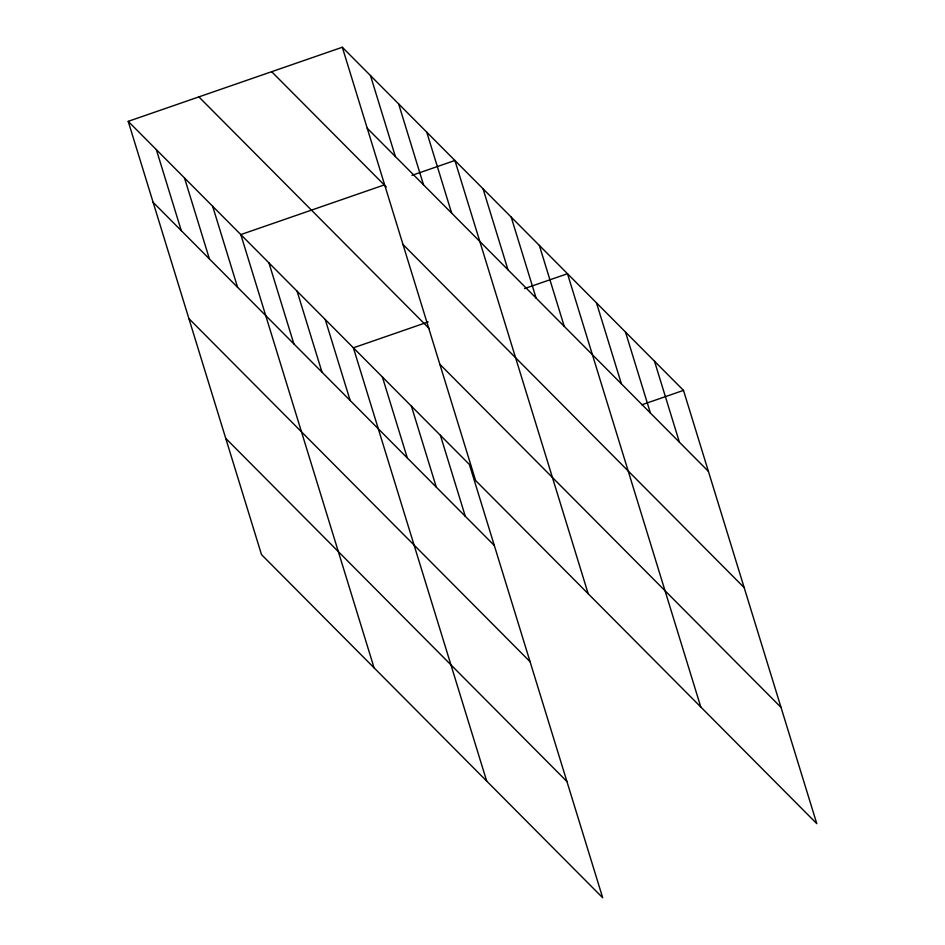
<?xml version="1.0" encoding="UTF-8"?>
<svg xmlns="http://www.w3.org/2000/svg" width="945" height="945" viewBox="0 0 945 945"><rect width="100%" height="100%" fill="white"/><g stroke="black" fill="none" stroke-linecap="round" stroke-linejoin="round"><path stroke-width="1.42" d="M128.213 121.35L469.393 464.479L602.686 897.75L261.505 554.62L128.213 121.35L342.314 47.25L683.495 390.38L816.787 823.65L475.607 480.521L342.314 47.25M384.249 184.936L240.81 234.584L374.09 667.855M411.961 175.345L454.911 160.485L588.192 593.755M428.168 321.938L353.395 347.819L486.687 781.09M524.546 288.579L567.496 273.719L700.788 706.978M641.927 404.767L683.495 390.38M367.239 128.237L708.407 471.366M271.664 71.702L386.269 186.956M402.995 244.495L744.176 587.625M198.875 96.898L429.219 328.577M439.85 364.262L781.019 707.392M153.137 202.348L494.306 545.478M188.894 318.595L530.074 661.724M225.749 438.374L566.917 781.503M654.495 361.214L679.408 442.201M625.495 332.049L650.408 413.036M596.496 302.884L621.408 383.871M539.347 245.405L564.26 326.403M511.198 217.102L536.11 298.088M483.049 188.787L507.973 269.786M426.762 132.17L451.675 213.168M398.613 103.867L423.525 184.854M370.464 75.553L395.376 156.551M440.394 435.314L465.306 516.313M411.394 406.149L436.306 487.147M382.394 376.984L407.307 457.971M325.245 319.505L350.158 400.503M297.096 291.202L322.009 372.188M268.947 262.887L293.871 343.885M212.66 206.282L237.573 287.268M184.511 177.967L209.424 258.965M156.362 149.664L181.275 230.651"/></g></svg>
